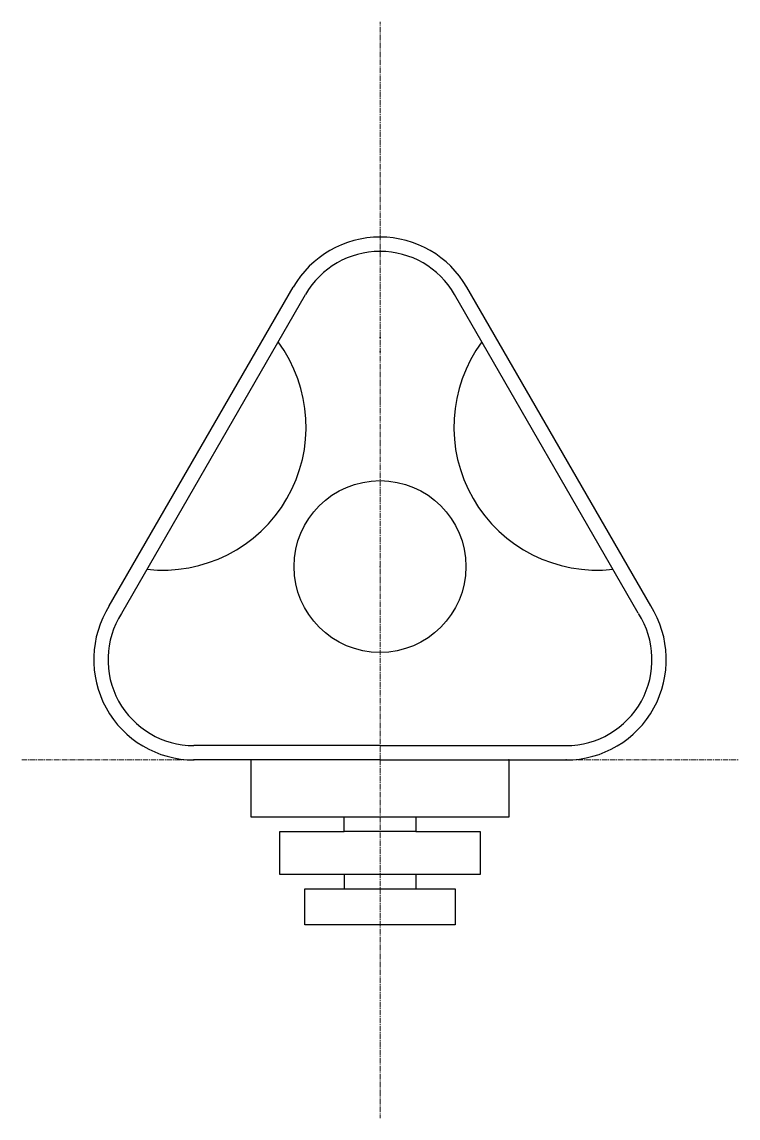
# Model space of a CAD drawing. Header units: inches. Extents: x 500 to 600, y 450 to 603.
import ezdxf

# ---------------------------------------------------------------- set-up
doc = ezdxf.new("R2010")
doc.units = ezdxf.units.IN
doc.header["$MEASUREMENT"] = 0
doc.linetypes.add('CENTER2', pattern=[1.125, 0.75, -0.125, 0.125, -0.125])
doc.layers.add('line', color=254, linetype='CENTER2', lineweight=5)

msp = doc.modelspace()

# ---------------------------------------------------------------- linework, layer by layer
for p, q in [((512.2, 521.5), (537.87, 566)), ((513.93, 520.5), (539.61, 565)), ((586.07, 520.5), (560.39, 565)), ((587.8, 521.5), (562.12, 566)), ((532, 492), (532, 500)), ((568, 500), (568, 492)), ((568, 492), (532, 492)), ((545, 490), (545, 492)), ((555, 492), (555, 490)), ((536, 484), (536, 490)), ((536, 490), (545, 490)), ((555, 490), (545, 490)), ((555, 490), (564, 490)), ((564, 490), (564, 484)), ((564, 484), (536, 484)), ((545, 484), (545, 482)), ((555, 484), (555, 482)), ((539.5, 477), (539.5, 482)), ((539.5, 482), (550, 482)), ((550, 482), (560.5, 482)), ((560.5, 482), (560.5, 477)), ((560.5, 477), (539.5, 477))]:
    msp.add_line(p, q)
for points in [[(550, 502), (524.02, 502)], [(550, 502), (575.98, 502)], [(550, 500), (524.02, 500)]]:
    msp.add_lwpolyline(points)
msp.add_lwpolyline([(550, 500), (575.98, 500, -0.043661)], format="xyb")
msp.add_circle((550, 527), 12)
for centre, radius, start, end in [((550, 559), 14, 29.9638, 150.0145), ((550, 559), 12, 29.9638, 150.0145), ((519.69, 546.5), 20, 263.6108, 36.4182), ((580.31, 546.5), 20, 143.5818, 276.3892), ((524.02, 514), 14, 147.5963, 270), ((524.02, 514), 12, 147.5963, 270), ((575.98, 514), 14, 270, 32.4037), ((575.98, 514), 12, 270, 32.4037)]:
    msp.add_arc(centre, radius, start, end)
for p in [(550, 559), (550, 559), (550, 557), (524.02, 500), (524.02, 500), (524.02, 500), (550, 500), (550, 500), (550, 500), (550, 500), (550, 500), (550, 500), (568, 500), (575.98, 500), (575.98, 500), (575.98, 500), (550, 492), (555, 492), (550, 484), (555, 484), (550, 482)]:
    msp.add_point(p)
at = {"layer": 'line'}
for p, q in [((550, 573.43), (550, 603.04)), ((550, 550), (550, 573.43)), ((550, 500), (550, 550)), ((500, 500), (600, 500)), ((550, 500), (550, 450))]:
    msp.add_line(p, q, dxfattribs=at)
for p in [(550, 527), (550, 500), (550, 500)]:
    msp.add_point(p, dxfattribs=at)

doc.saveas('drawing.dxf')
